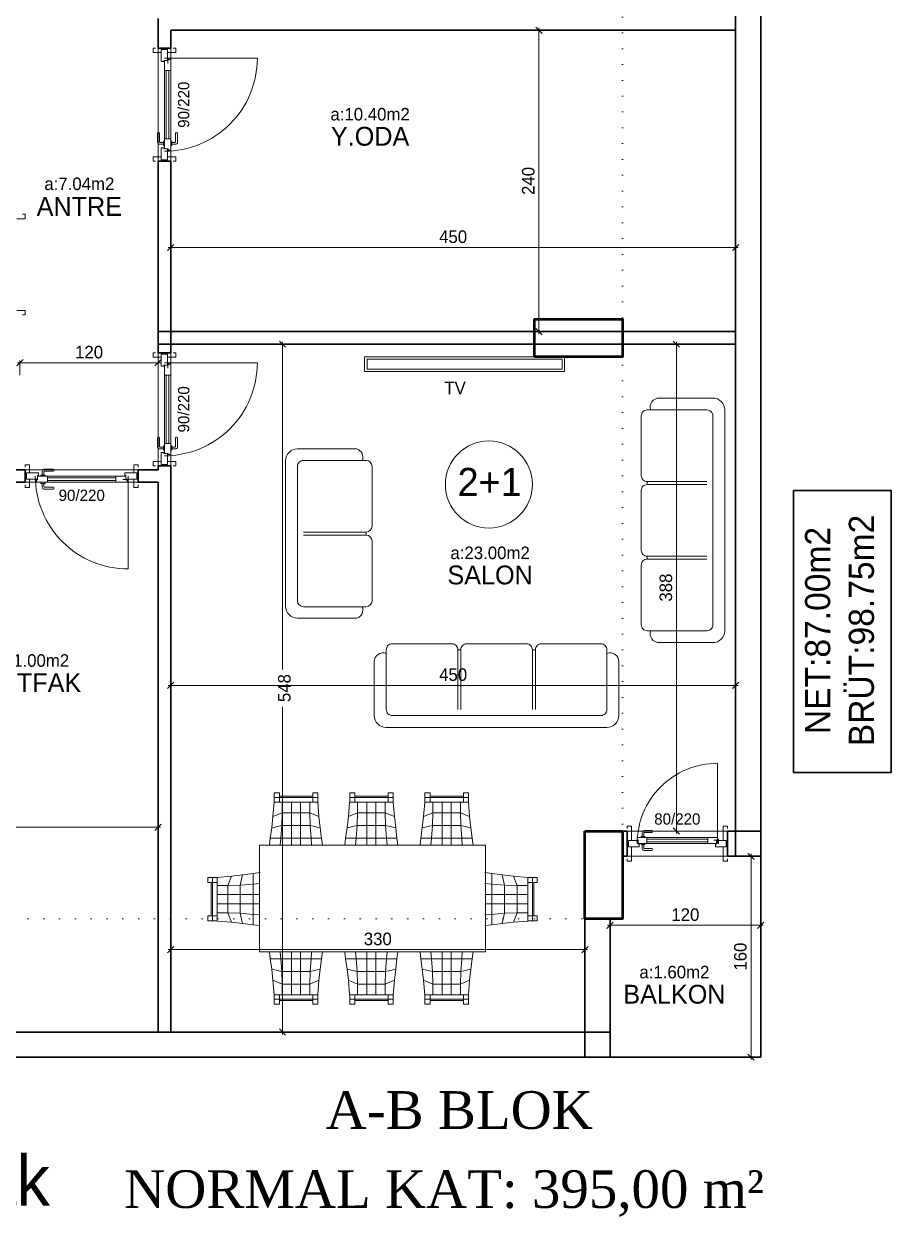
# Model space of a CAD drawing. Header units: centimetres. Extents: x 562865 to 1310255, y -148070 to 32737.
# Drawn here: x 592574 to 593265, y -18268 to -17315 of the extents above; entities that cross this region are included whole.
import ezdxf
from ezdxf.enums import TextEntityAlignment as Align

# ---------------------------------------------------------------- set-up
doc = ezdxf.new("R2010")
doc.units = ezdxf.units.CM
doc.header["$LTSCALE"] = 2.5
doc.linetypes.add('DOT', pattern=[0.25, 0, -0.25])
doc.layers.get('0').update_dxf_attribs({"color": 86})
for name, color, linetype, lineweight in [('ADAKENARI', 18, 'Continuous', 5), ('DUVAR', 4, 'Continuous', 30), ('duvar-kesim', 7, 'Continuous', 0), ('GÖRÜNÜŞLER', 96, 'Continuous', 25), ('iç ölçü', 106, 'Continuous', 18), ('kapi', 9, 'Continuous', 0), ('kolon', 1, 'Continuous', 53), ('Z_YOL_ADI', 7, 'Continuous', 0)]:
    doc.layers.add(name, color=color, linetype=linetype, lineweight=lineweight)
for name, color, linetype in [('alan', 7, 'Continuous'), ('kapi-yazi', 7, 'Continuous'), ('mahal', 7, 'Continuous')]:
    doc.layers.add(name, color=color, linetype=linetype)
doc.styles.add('autodim', font='times.ttf')
doc.styles.add('PINAR', font='comic.ttf')
doc.dimstyles.new('TEMİZ ÖLÇÜ', dxfattribs={"dimtxt": 10, "dimasz": 5, "dimexe": 1.8, "dimexo": 0.625, "dimgap": 3, "dimtad": 1, "dimdec": 0, "dimrnd": 0.5, "dimzin": 1, "dimdsep": 46, "dimtxsty": 'PINAR', "dimblk": 'OBLIQUE', "dimcen": 0.9, "dimdle": 2, "dimclrd": 256, "dimclre": 256, "dimclrt": 7, "dimadec": 0, "dimazin": 0, "dimtfac": 1, "dimtdec": 0, "dimtofl": 0, "dimtmove": 2, "dimatfit": 2, "dimfxl": 10, "dimfxlon": 1, "dimlwd": -1, "dimlwe": -1, "dimarcsym": 0})

# ---------------------------------------------------------------- blocks, each defined once
blk = doc.blocks.new('_Oblique')
at = {"color": 0, "linetype": 'ByBlock', "lineweight": -2}
blk.add_line((-0.5, -0.5), (0.5, 0.5), dxfattribs=at)
blk = doc.blocks.new('*D757')
at = {"layer": 'Defpoints', "color": 0}
for p in [(592681.11, -17583.05), (592681.11, -17584.75), (592571.11, -17613.05)]:
    blk.add_point(p, dxfattribs=at)
at = {"layer": 'iç ölçü'}
for p, q in [((592569.11, -17584.75), (592683.11, -17584.75)), ((592571.11, -17594.75), (592571.11, -17582.95)), ((592681.11, -17583.67), (592681.11, -17586.55))]:
    blk.add_line(p, q, dxfattribs=at)
at = {"layer": 'iç ölçü', "linetype": 'ByBlock', "xscale": 5, "yscale": 5, "zscale": 5, "rotation": 180}
blk.add_blockref('_Oblique', (592571.11, -17584.75), dxfattribs=at)
at = {"layer": 'iç ölçü', "linetype": 'ByBlock', "xscale": 5, "yscale": 5, "zscale": 5}
blk.add_blockref('_Oblique', (592681.11, -17584.75), dxfattribs=at)
at = {"layer": 'iç ölçü', "color": 7, "insert": (592626.11, -17576.34), "char_height": 10, "attachment_point": 5, "style": 'PINAR'}
blk.add_mtext('120', dxfattribs=at)
blk = doc.blocks.new('*D735')
at = {"layer": 'Defpoints', "color": 0}
for p in [(592960.5, -17319.97), (592984.31, -17319.97), (592960.5, -17559.97)]:
    blk.add_point(p, dxfattribs=at)
at = {"layer": 'iç ölçü'}
for p, q in [((592974.31, -17319.97), (592986.11, -17319.97)), ((592984.31, -17561.97), (592984.31, -17317.97)), ((592974.31, -17559.97), (592986.11, -17559.97))]:
    blk.add_line(p, q, dxfattribs=at)
at = {"layer": 'iç ölçü', "linetype": 'ByBlock', "xscale": 5, "yscale": 5, "zscale": 5}
for p, rotation in [((592984.31, -17319.97), 90), ((592984.31, -17559.97), 270)]:
    blk.add_blockref('_Oblique', p, dxfattribs=dict(at, rotation=rotation))
at = {"layer": 'iç ölçü', "color": 7, "insert": (592975.9, -17439.97), "char_height": 10, "attachment_point": 5, "rotation": 90, "style": 'PINAR'}
blk.add_mtext('240', dxfattribs=at)
blk = doc.blocks.new('*D736')
at = {"layer": 'Defpoints', "color": 0}
for p in [(593140.93, -17492.96), (592691.11, -17515.71), (593140.93, -17515.71)]:
    blk.add_point(p, dxfattribs=at)
at = {"layer": 'iç ölçü'}
for p, q in [((592691.11, -17502.96), (592691.11, -17491.16)), ((593140.93, -17502.96), (593140.93, -17491.16)), ((592689.11, -17492.96), (593142.93, -17492.96))]:
    blk.add_line(p, q, dxfattribs=at)
at = {"layer": 'iç ölçü', "linetype": 'ByBlock', "xscale": 5, "yscale": 5, "zscale": 5, "rotation": 180}
blk.add_blockref('_Oblique', (592691.11, -17492.96), dxfattribs=at)
at = {"layer": 'iç ölçü', "linetype": 'ByBlock', "xscale": 5, "yscale": 5, "zscale": 5}
blk.add_blockref('_Oblique', (593140.93, -17492.96), dxfattribs=at)
at = {"layer": 'iç ölçü', "color": 7, "insert": (592916.02, -17484.47), "char_height": 10, "attachment_point": 5, "style": 'PINAR'}
blk.add_mtext('450', dxfattribs=at)
blk = doc.blocks.new('fm-door1')
at = {"linetype": 'Continuous'}
for p, q in [((0, 25), (0, -25)), ((100, 25), (0, 25)), ((79.7, 31.8), (79.7, -0.3)), ((84, 27.6), (127.8, 27.6)), ((90, 50), (910, 50)), ((90, 50), (90, 30)), ((100, 30), (90, 30)), ((100, 30), (100, -5)), ((100, 30), (100, -5)), ((100, 0), (900, 0)), ((190, 50), (190, 0)), ((810, 50), (810, 0)), ((910, 30), (900, 30)), ((900, 30), (900, -5)), ((900, 25), (1000, 25)), ((910, 50), (910, 30)), ((1000, 25), (1000, -25)), ((110, -25), (0, -25)), ((100, -5), (110, -5)), ((110, -5), (100, -5)), ((110, -5), (110, -25)), ((110, -25), (110, -5)), ((890, -25), (890, -5)), ((890, -5), (900, -5)), ((890, -25), (1000, -25))]:
    blk.add_line(p, q, dxfattribs=at)
at = {"color": 8, "linetype": 'Continuous'}
for p, q in [((190, 35), (810, 35)), ((190, 15), (810, 15))]:
    blk.add_line(p, q, dxfattribs=at)
at = {"linetype": 'Continuous'}
for points in [[(857.6, 58.1), (857.6, 88.9, 0.414214), (842.4, 104.1), (758.6, 104.1, 1), (758.6, 88.9), (834.8, 88.9, -0.414214), (842.4, 81.3), (842.4, 58.1)], [(857.6, -8.1), (857.6, -38.9, -0.414214), (842.4, -54.1), (758.6, -54.1, -1), (758.6, -38.9), (834.8, -38.9, 0.414214), (842.4, -31.3), (842.4, -8.1)]]:
    blk.add_lwpolyline(points, format="xyb", dxfattribs=at)
for points in [[(869, 50), (869, 58.1), (831, 58.1), (831, 50)], [(869, 0), (869, -8.1), (831, -8.1), (831, 0)]]:
    blk.add_lwpolyline(points, dxfattribs=at)
blk.add_circle((84, 31.8), 4.26, dxfattribs=at)
blk = doc.blocks.new('*D758')
at = {"layer": 'Defpoints', "color": 0}
for p in [(592691.11, -18052.02), (592691.11, -18067.98), (593020.93, -18067.98)]:
    blk.add_point(p, dxfattribs=at)
at = {"layer": 'iç ölçü'}
for p, q in [((593022.93, -18052.02), (592689.11, -18052.02)), ((592691.11, -18062.02), (592691.11, -18050.22)), ((593020.93, -18062.02), (593020.93, -18050.22))]:
    blk.add_line(p, q, dxfattribs=at)
at = {"layer": 'iç ölçü', "linetype": 'ByBlock', "xscale": 5, "yscale": 5, "zscale": 5, "rotation": 180}
blk.add_blockref('_Oblique', (592691.11, -18052.02), dxfattribs=at)
at = {"layer": 'iç ölçü', "linetype": 'ByBlock', "xscale": 5, "yscale": 5, "zscale": 5}
blk.add_blockref('_Oblique', (593020.93, -18052.02), dxfattribs=at)
at = {"layer": 'iç ölçü', "color": 7, "insert": (592856.02, -18043.61), "char_height": 10, "attachment_point": 5, "style": 'PINAR'}
blk.add_mtext('330', dxfattribs=at)
blk = doc.blocks.new('*D738')
at = {"layer": 'Defpoints', "color": 0}
for p in [(593140.93, -17841.63), (592691.11, -17869.58), (593140.93, -17869.58)]:
    blk.add_point(p, dxfattribs=at)
at = {"layer": 'iç ölçü'}
for p, q in [((592689.11, -17841.63), (593142.93, -17841.63)), ((592691.11, -17851.63), (592691.11, -17839.83)), ((593140.93, -17851.63), (593140.93, -17839.83))]:
    blk.add_line(p, q, dxfattribs=at)
at = {"layer": 'iç ölçü', "linetype": 'ByBlock', "xscale": 5, "yscale": 5, "zscale": 5, "rotation": 180}
blk.add_blockref('_Oblique', (592691.11, -17841.63), dxfattribs=at)
at = {"layer": 'iç ölçü', "linetype": 'ByBlock', "xscale": 5, "yscale": 5, "zscale": 5}
blk.add_blockref('_Oblique', (593140.93, -17841.63), dxfattribs=at)
at = {"layer": 'iç ölçü', "color": 7, "insert": (592916.02, -17833.14), "char_height": 10, "attachment_point": 5, "style": 'PINAR'}
blk.add_mtext('450', dxfattribs=at)
blk = doc.blocks.new('*D739')
at = {"layer": 'Defpoints', "color": 0}
for p in [(592779.08, -17569.97), (592780.16, -17569.97), (592780.8, -18117.68)]:
    blk.add_point(p, dxfattribs=at)
at = {"layer": 'iç ölçü'}
for p, q in [((592780.16, -17567.97), (592780.16, -17828.98)), ((592779.71, -17569.97), (592781.96, -17569.97)), ((592780.16, -18119.68), (592780.16, -17858.66)), ((592780.18, -18117.68), (592778.36, -18117.68))]:
    blk.add_line(p, q, dxfattribs=at)
at = {"layer": 'iç ölçü', "linetype": 'ByBlock', "xscale": 5, "yscale": 5, "zscale": 5}
for p, rotation in [((592780.16, -17569.97), 90), ((592780.16, -18117.68), 270)]:
    blk.add_blockref('_Oblique', p, dxfattribs=dict(at, rotation=rotation))
at = {"layer": 'iç ölçü', "color": 7, "insert": (592781.67, -17843.82), "char_height": 10, "attachment_point": 5, "rotation": 90, "style": 'PINAR'}
blk.add_mtext('548', dxfattribs=at)
blk = doc.blocks.new('*D740')
at = {"layer": 'Defpoints', "color": 0}
for p in [(593085.93, -17569.97), (593093.8, -17569.97), (593085.93, -17957.68)]:
    blk.add_point(p, dxfattribs=at)
at = {"layer": 'iç ölçü'}
for p, q in [((593093.8, -17959.68), (593093.8, -17567.97)), ((593086.55, -17569.97), (593095.6, -17569.97)), ((593086.55, -17957.68), (593095.6, -17957.68))]:
    blk.add_line(p, q, dxfattribs=at)
at = {"layer": 'iç ölçü', "linetype": 'ByBlock', "xscale": 5, "yscale": 5, "zscale": 5}
for p, rotation in [((593093.8, -17569.97), 90), ((593093.8, -17957.68), 270)]:
    blk.add_blockref('_Oblique', p, dxfattribs=dict(at, rotation=rotation))
at = {"layer": 'iç ölçü', "color": 7, "insert": (593085.44, -17763.82), "char_height": 10, "attachment_point": 5, "rotation": 90, "style": 'PINAR'}
blk.add_mtext('388', dxfattribs=at)
blk = doc.blocks.new('*D742')
at = {"layer": 'Defpoints', "color": 0}
for p in [(592431.11, -17934.15), (592681.11, -17934.15), (592681.11, -17954.58)]:
    blk.add_point(p, dxfattribs=at)
at = {"layer": 'iç ölçü'}
for p, q in [((592431.11, -17944.58), (592431.11, -17956.38)), ((592681.11, -17944.58), (592681.11, -17956.38)), ((592429.11, -17954.58), (592683.11, -17954.58))]:
    blk.add_line(p, q, dxfattribs=at)
at = {"layer": 'iç ölçü', "linetype": 'ByBlock', "xscale": 5, "yscale": 5, "zscale": 5, "rotation": 180}
blk.add_blockref('_Oblique', (592431.11, -17954.58), dxfattribs=at)
at = {"layer": 'iç ölçü', "linetype": 'ByBlock', "xscale": 5, "yscale": 5, "zscale": 5}
blk.add_blockref('_Oblique', (592681.11, -17954.58), dxfattribs=at)
at = {"layer": 'iç ölçü', "color": 7, "insert": (592556.11, -17946.11), "char_height": 10, "attachment_point": 5, "style": 'PINAR'}
blk.add_mtext('250', dxfattribs=at)
blk = doc.blocks.new('Table-1')
at = {"color": 33}
for p, q in [((-76.91, 74.89), (-76.91, 82.32)), ((-72.9, 82.32), (-76.91, 82.32)), ((-76.91, 78.51), (-42.33, 78.51)), ((-72.9, 82.32), (-72.9, 74.89)), ((-46.34, 79.56), (-72.9, 79.56)), ((-46.34, 74.89), (-46.34, 82.32)), ((-46.34, 82.32), (-42.33, 82.32)), ((-42.33, 82.32), (-42.33, 74.89)), ((-16.89, 74.89), (-16.89, 82.32)), ((-12.88, 82.32), (-16.89, 82.32)), ((-16.89, 78.51), (17.69, 78.51)), ((-12.88, 82.32), (-12.88, 74.89)), ((13.68, 79.56), (-12.88, 79.56)), ((13.68, 74.89), (13.68, 82.32)), ((13.68, 82.32), (17.69, 82.32)), ((17.69, 82.32), (17.69, 74.89)), ((43.07, 74.89), (43.07, 82.32)), ((47.08, 82.32), (43.07, 82.32)), ((43.07, 78.51), (77.64, 78.51)), ((47.08, 82.32), (47.08, 74.89)), ((73.63, 79.56), (47.08, 79.56)), ((73.63, 74.89), (73.63, 82.32)), ((73.63, 82.32), (77.64, 82.32)), ((77.64, 82.32), (77.64, 74.89)), ((-42.26, 74.89), (-77.04, 74.89)), ((17.76, 74.89), (-17.02, 74.89)), ((77.71, 74.89), (42.93, 74.89)), ((-129.96, 16.12), (-122.53, 16.12)), ((-129.96, 12.11), (-129.96, 16.12)), ((-122.53, 12.11), (-129.96, 12.11)), ((-127.2, 12.11), (-127.2, -14.45)), ((-126.14, -18.46), (-126.14, 16.12)), ((-122.53, 16.19), (-122.53, -18.59)), ((125.04, 16.19), (125.04, -18.59)), ((132.47, 16.12), (125.04, 16.12)), ((125.04, 12.11), (132.47, 12.11)), ((128.66, -18.46), (128.66, 16.12)), ((129.71, 12.11), (129.71, -14.45)), ((132.47, 12.11), (132.47, 16.12)), ((-129.96, -14.45), (-122.53, -14.45)), ((-129.96, -14.45), (-129.96, -18.46)), ((-122.53, -18.46), (-129.96, -18.46)), ((132.47, -14.45), (125.04, -14.45)), ((125.04, -18.46), (132.47, -18.46)), ((132.47, -14.45), (132.47, -18.46)), ((-42.26, -78.48), (-77.04, -78.48)), ((-76.91, -78.48), (-76.91, -85.9)), ((-76.91, -82.09), (-42.33, -82.09)), ((-72.9, -85.9), (-72.9, -78.48)), ((-46.34, -83.14), (-72.9, -83.14)), ((-46.34, -78.48), (-46.34, -85.9)), ((-42.33, -85.9), (-42.33, -78.48)), ((17.76, -78.48), (-17.02, -78.48)), ((-16.89, -78.48), (-16.89, -85.9)), ((-16.89, -82.09), (17.69, -82.09)), ((-12.88, -85.9), (-12.88, -78.48)), ((13.68, -83.14), (-12.88, -83.14)), ((13.68, -78.48), (13.68, -85.9)), ((17.69, -85.9), (17.69, -78.48)), ((77.71, -78.48), (42.93, -78.48)), ((43.07, -78.48), (43.07, -85.9)), ((43.07, -82.09), (77.64, -82.09)), ((47.08, -85.9), (47.08, -78.48)), ((73.63, -83.14), (47.08, -83.14)), ((73.63, -78.48), (73.63, -85.9)), ((77.64, -85.9), (77.64, -78.48)), ((-72.9, -85.9), (-76.91, -85.9)), ((-46.34, -85.9), (-42.33, -85.9)), ((-12.88, -85.9), (-16.89, -85.9)), ((13.68, -85.9), (17.69, -85.9)), ((47.08, -85.9), (43.07, -85.9)), ((73.63, -85.9), (77.64, -85.9))]:
    blk.add_line(p, q, dxfattribs=at)
for p, q in [((-77.04, 74.89), (-77.96, 63.39)), ((-70.66, 66.35), (-70.66, 74.89)), ((-63.3, 74.89), (-63.3, 40.71)), ((-56, 40.71), (-56, 74.89)), ((-48.7, 74.89), (-48.7, 66.35)), ((-41.34, 63.39), (-42.26, 74.89)), ((-17.02, 74.89), (-17.94, 63.39)), ((-10.64, 66.35), (-10.64, 74.89)), ((-3.28, 74.89), (-3.28, 40.71)), ((4.02, 40.71), (4.02, 74.89)), ((11.31, 74.89), (11.31, 66.35)), ((18.68, 63.39), (17.76, 74.89)), ((42.93, 74.89), (42.01, 63.39)), ((49.31, 66.35), (49.31, 74.89)), ((56.67, 74.89), (56.67, 40.71)), ((63.97, 40.71), (63.97, 74.89)), ((71.27, 74.89), (71.27, 66.35)), ((78.63, 63.39), (77.71, 74.89)), ((-79.01, 54.51), (-77.96, 63.39)), ((-77.96, 63.39), (-70.66, 66.35)), ((-70.86, 56.35), (-70.66, 66.35)), ((-70.66, 66.35), (-48.7, 66.35)), ((-48.44, 56.35), (-48.7, 66.35)), ((-48.7, 66.35), (-41.34, 63.39)), ((-40.29, 54.51), (-41.34, 63.39)), ((-18.99, 54.51), (-17.94, 63.39)), ((-17.94, 63.39), (-10.64, 66.35)), ((-10.84, 56.35), (-10.64, 66.35)), ((-10.64, 66.35), (11.31, 66.35)), ((11.58, 56.35), (11.31, 66.35)), ((11.31, 66.35), (18.68, 63.39)), ((19.73, 54.51), (18.68, 63.39)), ((40.96, 54.51), (42.01, 63.39)), ((42.01, 63.39), (49.31, 66.35)), ((49.11, 56.35), (49.31, 66.35)), ((49.31, 66.35), (71.27, 66.35)), ((71.53, 56.35), (71.27, 66.35)), ((71.27, 66.35), (78.63, 63.39)), ((79.68, 54.51), (78.63, 63.39)), ((-80.13, 46.16), (-79.01, 54.51)), ((-79.01, 54.51), (-70.86, 56.35)), ((-70.86, 56.35), (-71.71, 46.16)), ((-48.44, 56.35), (-70.86, 56.35)), ((-48.44, 56.35), (-47.59, 46.16)), ((-40.29, 54.51), (-48.44, 56.35)), ((-39.24, 46.16), (-40.29, 54.51)), ((-20.11, 46.16), (-18.99, 54.51)), ((-18.99, 54.51), (-10.84, 56.35)), ((-10.84, 56.35), (-11.69, 46.16)), ((11.58, 56.35), (-10.84, 56.35)), ((19.73, 54.51), (11.58, 56.35)), ((11.58, 56.35), (12.43, 46.16)), ((20.78, 46.16), (19.73, 54.51)), ((39.85, 46.16), (40.96, 54.51)), ((40.96, 54.51), (49.11, 56.35)), ((49.11, 56.35), (48.26, 46.16)), ((71.53, 56.35), (49.11, 56.35)), ((79.68, 54.51), (71.53, 56.35)), ((71.53, 56.35), (72.39, 46.16)), ((80.73, 46.16), (79.68, 54.51)), ((-88.74, 40.71), (91.25, 40.71)), ((-88.74, -44.29), (-88.74, 40.71)), ((-80.79, 40.64), (-80.13, 46.16)), ((-39.24, 46.16), (-80.13, 46.16)), ((-71.71, 46.16), (-72.24, 40.71)), ((-47.59, 46.16), (-47.19, 40.71)), ((-38.65, 40.71), (-39.24, 46.16)), ((-20.77, 40.64), (-20.11, 46.16)), ((20.78, 46.16), (-20.11, 46.16)), ((-11.69, 46.16), (-12.22, 40.71)), ((12.43, 46.16), (12.83, 40.71)), ((21.37, 40.71), (20.78, 46.16)), ((39.19, 40.64), (39.85, 46.16)), ((80.73, 46.16), (39.85, 46.16)), ((48.26, 46.16), (47.73, 40.71)), ((72.39, 46.16), (72.78, 40.71)), ((81.33, 40.71), (80.73, 46.16)), ((91.25, 40.71), (91.25, -44.29)), ((-93.8, 19.21), (-102.15, 18.16)), ((-88.35, 19.8), (-93.8, 19.21)), ((-93.8, 19.21), (-93.8, -21.68)), ((90.86, 19.8), (96.31, 19.21)), ((96.31, 19.21), (96.31, -21.68)), ((96.31, 19.21), (104.66, 18.16)), ((-111.02, 17.11), (-122.53, 16.19)), ((-122.53, 9.74), (-113.98, 9.74)), ((-113.98, 9.74), (-111.02, 17.11)), ((-103.99, 10.01), (-113.98, 9.74)), ((-113.98, -12.21), (-113.98, 9.74)), ((-102.15, 18.16), (-111.02, 17.11)), ((-102.15, 18.16), (-103.99, 10.01)), ((-103.99, 10.01), (-93.8, 10.86)), ((-103.99, 10.01), (-103.99, -12.41)), ((-93.8, 10.86), (-88.35, 11.26)), ((96.31, 10.86), (90.86, 11.26)), ((106.5, 10.01), (96.31, 10.86)), ((104.66, 18.16), (113.54, 17.11)), ((104.66, 18.16), (106.5, 10.01)), ((106.5, 10.01), (106.5, -12.41)), ((106.5, 10.01), (116.5, 9.74)), ((116.5, 9.74), (113.54, 17.11)), ((113.54, 17.11), (125.04, 16.19)), ((116.5, -12.21), (116.5, 9.74)), ((125.04, 9.74), (116.5, 9.74)), ((-88.35, 2.45), (-122.53, 2.45)), ((90.86, 2.45), (125.04, 2.45)), ((-122.53, -4.85), (-88.35, -4.85)), ((125.04, -4.85), (90.86, -4.85)), ((-113.98, -12.21), (-122.53, -12.21)), ((-122.53, -18.59), (-111.02, -19.51)), ((-103.99, -12.41), (-113.98, -12.21)), ((-111.02, -19.51), (-113.98, -12.21)), ((-102.15, -20.56), (-103.99, -12.41)), ((-103.99, -12.41), (-93.8, -13.26)), ((-93.8, -13.26), (-88.35, -13.79)), ((96.31, -13.26), (90.86, -13.79)), ((106.5, -12.41), (96.31, -13.26)), ((104.66, -20.56), (106.5, -12.41)), ((106.5, -12.41), (116.5, -12.21)), ((113.54, -19.51), (116.5, -12.21)), ((125.04, -18.59), (113.54, -19.51)), ((116.5, -12.21), (125.04, -12.21)), ((-102.15, -20.56), (-111.02, -19.51)), ((-93.8, -21.68), (-102.15, -20.56)), ((-88.28, -22.34), (-93.8, -21.68)), ((90.79, -22.34), (96.31, -21.68)), ((96.31, -21.68), (104.66, -20.56)), ((104.66, -20.56), (113.54, -19.51)), ((91.25, -44.29), (-88.74, -44.29)), ((-80.79, -44.23), (-80.13, -49.75)), ((-71.71, -49.75), (-72.24, -44.29)), ((-63.3, -78.48), (-63.3, -44.29)), ((-56, -44.29), (-56, -78.48)), ((-47.59, -49.75), (-47.19, -44.29)), ((-38.65, -44.29), (-39.24, -49.75)), ((-20.77, -44.23), (-20.11, -49.75)), ((-11.69, -49.75), (-12.22, -44.29)), ((-3.28, -78.48), (-3.28, -44.29)), ((4.02, -44.29), (4.02, -78.48)), ((12.43, -49.75), (12.83, -44.29)), ((21.37, -44.29), (20.78, -49.75)), ((39.19, -44.23), (39.85, -49.75)), ((48.26, -49.75), (47.73, -44.29)), ((56.67, -78.48), (56.67, -44.29)), ((63.97, -44.29), (63.97, -78.48)), ((72.39, -49.75), (72.78, -44.29)), ((81.33, -44.29), (80.73, -49.75)), ((-39.24, -49.75), (-80.13, -49.75)), ((-80.13, -49.75), (-79.01, -58.1)), ((-70.86, -59.94), (-71.71, -49.75)), ((-48.44, -59.94), (-47.59, -49.75)), ((-39.24, -49.75), (-40.29, -58.1)), ((20.78, -49.75), (-20.11, -49.75)), ((-20.11, -49.75), (-18.99, -58.1)), ((-10.84, -59.94), (-11.69, -49.75)), ((11.58, -59.94), (12.43, -49.75)), ((20.78, -49.75), (19.73, -58.1)), ((80.73, -49.75), (39.85, -49.75)), ((39.85, -49.75), (40.96, -58.1)), ((49.11, -59.94), (48.26, -49.75)), ((71.53, -59.94), (72.39, -49.75)), ((80.73, -49.75), (79.68, -58.1)), ((-79.01, -58.1), (-77.96, -66.97)), ((-79.01, -58.1), (-70.86, -59.94)), ((-48.44, -59.94), (-70.86, -59.94)), ((-70.86, -59.94), (-70.66, -69.93)), ((-48.44, -59.94), (-48.7, -69.93)), ((-40.29, -58.1), (-48.44, -59.94)), ((-40.29, -58.1), (-41.34, -66.97)), ((-18.99, -58.1), (-10.84, -59.94)), ((-18.99, -58.1), (-17.94, -66.97)), ((-10.84, -59.94), (-10.64, -69.93)), ((11.58, -59.94), (-10.84, -59.94)), ((11.58, -59.94), (11.31, -69.93)), ((19.73, -58.1), (11.58, -59.94)), ((19.73, -58.1), (18.68, -66.97)), ((40.96, -58.1), (42.01, -66.97)), ((40.96, -58.1), (49.11, -59.94)), ((49.11, -59.94), (49.31, -69.93)), ((71.53, -59.94), (49.11, -59.94)), ((71.53, -59.94), (71.27, -69.93)), ((79.68, -58.1), (71.53, -59.94)), ((79.68, -58.1), (78.63, -66.97)), ((-77.04, -78.48), (-77.96, -66.97)), ((-77.96, -66.97), (-70.66, -69.93)), ((-70.66, -69.93), (-48.7, -69.93)), ((-70.66, -69.93), (-70.66, -78.48)), ((-48.7, -69.93), (-41.34, -66.97)), ((-48.7, -78.48), (-48.7, -69.93)), ((-41.34, -66.97), (-42.26, -78.48)), ((-17.94, -66.97), (-10.64, -69.93)), ((-17.02, -78.48), (-17.94, -66.97)), ((-10.64, -69.93), (11.31, -69.93)), ((-10.64, -69.93), (-10.64, -78.48)), ((11.31, -69.93), (18.68, -66.97)), ((11.31, -78.48), (11.31, -69.93)), ((18.68, -66.97), (17.76, -78.48)), ((42.01, -66.97), (49.31, -69.93)), ((42.93, -78.48), (42.01, -66.97)), ((49.31, -69.93), (71.27, -69.93)), ((49.31, -69.93), (49.31, -78.48)), ((71.27, -69.93), (78.63, -66.97)), ((71.27, -78.48), (71.27, -69.93)), ((78.63, -66.97), (77.71, -78.48))]:
    blk.add_line(p, q)
blk = doc.blocks.new('A$C0B7031CD')
at = {"color": 33}
for p, q in [((9.5, 194.75), (52.25, 194.75)), ((0, 9.5), (0, 185.25)), ((52.25, 0), (9.5, 0))]:
    blk.add_line(p, q, dxfattribs=at)
for p, q in [((14.25, 185.25), (61.75, 185.25)), ((9.5, 14.25), (9.5, 180.5)), ((66.5, 180.5), (66.5, 133)), ((61.75, 128.25), (14.25, 128.25)), ((14.25, 125.88), (61.75, 125.88)), ((61.75, 128.25), (61.75, 125.88)), ((66.5, 121.13), (66.5, 73.63)), ((61.75, 68.88), (14.25, 68.88)), ((61.75, 68.88), (61.75, 66.5)), ((9.5, 14.25), (9.5, 61.75)), ((14.25, 66.5), (61.75, 66.5)), ((66.5, 61.75), (66.5, 14.25)), ((61.75, 9.5), (14.25, 9.5))]:
    blk.add_line(p, q)
for centre, radius, start, end in [((9.5, 185.25), 9.5, 89.99996, 180.00004), ((52.25, 187.63), 7.12, 340.52878, 90.00004), ((9.5, 9.5), 9.5, 179.99996, 270.00004), ((52.25, 7.13), 7.12, 269.99996, 19.47122)]:
    blk.add_arc(centre, radius, start, end, dxfattribs=at)
for centre, start, end in [((14.25, 180.5), 89.99996, 180.00004), ((61.75, 180.5), 359.99996, 90.00004), ((61.75, 133), 269.99996, 0.00004), ((61.75, 121.13), 359.99996, 90.00004), ((61.75, 73.63), 269.99996, 0.00004), ((61.75, 61.75), 359.99996, 90.00004), ((14.25, 14.25), 179.99996, 270.00004), ((61.75, 14.25), 269.99996, 0.00004)]:
    blk.add_arc(centre, 4.75, start, end)
blk = doc.blocks.new('A$C4E972EEC')
for p, q in [((61.31, 68.87), (13.81, 68.87)), ((73.31, 68.87), (120.81, 68.87)), ((9.06, 64.12), (9.06, 14.25)), ((66.06, 14.25), (66.06, 64.12)), ((66.06, 64.12), (68.56, 64.12)), ((68.56, 14.25), (68.56, 64.12)), ((125.56, 64.12), (125.56, 14.25)), ((13.81, 9.5), (120.81, 9.5))]:
    blk.add_line(p, q)
at = {"color": 33}
for p, q in [((0, 9.5), (0, 56.78)), ((134.75, 56.78), (134.75, 9.5)), ((125.25, 0), (9.5, 0))]:
    blk.add_line(p, q, dxfattribs=at)
for centre, start, end in [((13.81, 64.12), 90, 180), ((61.31, 64.12), 0, 90), ((73.31, 64.12), 90, 180), ((120.81, 64.12), 0, 90), ((13.81, 14.25), 180, 270), ((120.81, 14.25), 270, 0)]:
    blk.add_arc(centre, 4.75, start, end)
for centre, radius, start, end in [((6.54, 54.66), 6.87, 68.4384, 162.06054), ((128.1, 54.51), 7.03, 18.86544, 111.18075), ((9.5, 9.5), 9.5, 180, 270), ((125.25, 9.5), 9.5, 270, 0)]:
    blk.add_arc(centre, radius, start, end, dxfattribs=at)
blk = doc.blocks.new('*D752')
at = {"layer": 'Defpoints', "color": 0}
for p in [(593160.93, -18032.66), (593040.93, -18044.97), (593160.93, -18044.97)]:
    blk.add_point(p, dxfattribs=at)
at = {"layer": 'iç ölçü'}
for p, q in [((593038.93, -18032.66), (593162.93, -18032.66)), ((593040.93, -18042.66), (593040.93, -18030.86)), ((593160.93, -18042.66), (593160.93, -18030.86))]:
    blk.add_line(p, q, dxfattribs=at)
at = {"layer": 'iç ölçü', "linetype": 'ByBlock', "xscale": 5, "yscale": 5, "zscale": 5, "rotation": 180}
blk.add_blockref('_Oblique', (593040.93, -18032.66), dxfattribs=at)
at = {"layer": 'iç ölçü', "linetype": 'ByBlock', "xscale": 5, "yscale": 5, "zscale": 5}
blk.add_blockref('_Oblique', (593160.93, -18032.66), dxfattribs=at)
at = {"layer": 'iç ölçü', "color": 7, "insert": (593100.93, -18024.26), "char_height": 10, "attachment_point": 5, "style": 'PINAR'}
blk.add_mtext('120', dxfattribs=at)
blk = doc.blocks.new('*D753')
at = {"layer": 'Defpoints', "color": 0}
for p in [(593160.93, -17977.68), (593153.28, -18137.68), (593160.93, -18137.68)]:
    blk.add_point(p, dxfattribs=at)
at = {"layer": 'iç ölçü'}
for p, q in [((593160.3, -17977.68), (593151.48, -17977.68)), ((593153.28, -17975.68), (593153.28, -18139.68)), ((593160.3, -18137.68), (593151.48, -18137.68))]:
    blk.add_line(p, q, dxfattribs=at)
at = {"layer": 'iç ölçü', "linetype": 'ByBlock', "xscale": 5, "yscale": 5, "zscale": 5}
for p, rotation in [((593153.28, -17977.68), 90), ((593153.28, -18137.68), 270)]:
    blk.add_blockref('_Oblique', p, dxfattribs=dict(at, rotation=rotation))
at = {"layer": 'iç ölçü', "color": 7, "insert": (593144.76, -18057.68), "char_height": 10, "attachment_point": 5, "rotation": 90, "style": 'PINAR'}
blk.add_mtext('160', dxfattribs=at)

msp = doc.modelspace()

# ---------------------------------------------------------------- linework, layer by layer
at = {"layer": 'ADAKENARI', "color": 2, "linetype": 'DOT', "ltscale": 20}
msp.add_lwpolyline([(593050.93, -18027.68), (593050.93, -17049.97), (591796.28, -17049.97), (591796.28, -18027.68)], close=True, dxfattribs=at)
at = {"layer": 'DUVAR'}
for p, q in [((593140.93, -17290.14), (593140.93, -17977.68)), ((593160.93, -17290.14), (593160.93, -18137.68)), ((592681.11, -17310.66), (592681.11, -17334.29)), ((592691.11, -17319.97), (592691.11, -17334.29)), ((592691.11, -17319.97), (593140.93, -17319.97)), ((592681.11, -17334.29), (592691.11, -17334.29)), ((592681.11, -17424.29), (592681.11, -17576.84)), ((592681.11, -17424.29), (592691.11, -17424.29)), ((592691.11, -17424.29), (592691.11, -17576.84)), ((592681.11, -17559.97), (593140.93, -17559.97)), ((592681.11, -17569.97), (593140.93, -17569.97)), ((592681.11, -17576.84), (592691.11, -17576.84)), ((592431.11, -17669.97), (592575.28, -17669.97)), ((592575.28, -17669.97), (592575.28, -17679.97)), ((592665.28, -17669.97), (592681.11, -17669.97)), ((592665.28, -17669.97), (592665.28, -17679.97)), ((592681.11, -17666.84), (592681.11, -17669.97)), ((592681.11, -17666.84), (592691.11, -17666.84)), ((592691.11, -17666.84), (592691.11, -17679.97)), ((592431.11, -17679.97), (592575.28, -17679.97)), ((592665.28, -17679.97), (592681.11, -17679.97)), ((592681.11, -17679.97), (592681.11, -18117.68)), ((592691.11, -17679.97), (592691.11, -18117.68)), ((593050.93, -17957.68), (593054.53, -17957.68)), ((593054.53, -17977.68), (593054.53, -17957.68)), ((593134.53, -17957.68), (593160.93, -17957.68)), ((593134.53, -17977.68), (593134.53, -17957.68)), ((593050.93, -17977.68), (593054.53, -17977.68)), ((593134.53, -17977.68), (593160.93, -17977.68)), ((593020.93, -18027.68), (593020.93, -18137.68)), ((593040.93, -18027.68), (593040.93, -18137.68)), ((593040.93, -18117.68), (591826.28, -18117.68)), ((593160.93, -18137.68), (591686.28, -18137.68))]:
    msp.add_line(p, q, dxfattribs=at)
at = {"layer": 'duvar-kesim'}
for p, q in [((592681.11, -17334.29), (592681.11, -17424.29)), ((592691.11, -17334.29), (592691.11, -17424.29)), ((592681.11, -17576.84), (592681.11, -17666.84)), ((592691.11, -17576.84), (592691.11, -17666.84)), ((592665.28, -17669.97), (592575.28, -17669.97)), ((592665.28, -17679.97), (592575.28, -17679.97)), ((593134.53, -17957.68), (593054.53, -17957.68)), ((593134.53, -17977.68), (593054.53, -17977.68))]:
    msp.add_line(p, q, dxfattribs=at)
at = {"layer": 'GÖRÜNÜŞLER', "lineweight": 30}
msp.add_lwpolyline([(593187.16, -17911.12), (593187.16, -17686.54), (593264.73, -17686.54), (593264.73, -17911.12)], close=True, dxfattribs=at)
at = {"layer": 'iç ölçü'}
for points in [[(591686.28, -18137.68), (593160.93, -18137.68), (593160.93, -16939.97), (592728.61, -16939.97), (592728.61, -16259.97), (593160.93, -16259.97), (593160.93, -15062.25), (591686.28, -15062.25), (591686.28, -16259.97), (592118.61, -16259.97), (592118.61, -16939.97), (591686.28, -16939.97)], [(592845.45, -17591.73), (593004.8, -17591.73), (593004.8, -17579.97), (592845.45, -17579.97)], [(592847.45, -17589.73), (593002.8, -17589.73), (593002.8, -17581.97), (592847.45, -17581.97)]]:
    msp.add_lwpolyline(points, close=True, dxfattribs=at)
msp.add_circle((592944.47, -17681.69), 34.65, dxfattribs=at)
at = {"layer": 'kapi'}
for points in [[(592679.11, -17334.29), (592677.11, -17334.29), (592677.11, -17337.79), (592683.61, -17337.79)], [(592693.11, -17334.29), (592695.11, -17334.29), (592695.11, -17337.79), (592688.61, -17337.79)], [(592679.11, -17424.29), (592677.11, -17424.29), (592677.11, -17420.79), (592683.61, -17420.79)], [(592693.11, -17424.29), (592695.11, -17424.29), (592695.11, -17420.79), (592688.61, -17420.79)], [(592573.11, -17466.56), (592575.11, -17466.56), (592575.11, -17470.06), (592568.61, -17470.06)], [(592573.11, -17546.56), (592575.11, -17546.56), (592575.11, -17543.06), (592568.61, -17543.06)], [(592679.11, -17576.84), (592677.11, -17576.84), (592677.11, -17580.34), (592683.61, -17580.34)], [(592693.11, -17576.84), (592695.11, -17576.84), (592695.11, -17580.34), (592688.61, -17580.34)], [(592679.11, -17666.84), (592677.11, -17666.84), (592677.11, -17663.34), (592683.61, -17663.34)], [(592693.11, -17666.84), (592695.11, -17666.84), (592695.11, -17663.34), (592688.61, -17663.34)], [(592575.28, -17667.97), (592575.28, -17665.97), (592578.78, -17665.97), (592578.78, -17672.47)], [(592665.28, -17667.97), (592665.28, -17665.97), (592661.78, -17665.97), (592661.78, -17672.47)], [(592575.28, -17681.97), (592575.28, -17683.97), (592578.78, -17683.97), (592578.78, -17677.47)], [(592665.28, -17681.97), (592665.28, -17683.97), (592661.78, -17683.97), (592661.78, -17677.47)], [(593054.53, -17955.68), (593054.53, -17953.68), (593058.03, -17953.68), (593058.03, -17965.18)], [(593134.53, -17955.68), (593134.53, -17953.68), (593131.03, -17953.68), (593131.03, -17965.18)], [(593054.53, -17979.68), (593054.53, -17981.68), (593058.03, -17981.68), (593058.03, -17970.18)], [(593134.53, -17979.68), (593134.53, -17981.68), (593131.03, -17981.68), (593131.03, -17970.18)]]:
    msp.add_lwpolyline(points, dxfattribs=at)
for points in [[(592686.11, -17342.29), (592760.11, -17342.29, -0.414214), (592686.11, -17416.29, -0.414214)], [(592686.11, -17584.84), (592760.11, -17584.84, -0.414214), (592686.11, -17658.84, -0.414214)], [(592657.28, -17674.97), (592657.28, -17748.97, -0.414214), (592583.28, -17674.97, -0.414214)], [(593126.53, -17967.68), (593126.53, -17903.68, 0.414214), (593062.53, -17967.68, 0.414214)]]:
    msp.add_lwpolyline(points, format="xyb", dxfattribs=at)
at = {"layer": 'kolon'}
for points in [[(592980.93, -17579.97), (592980.93, -17549.97), (593050.93, -17549.97), (593050.93, -17579.97)], [(593020.93, -17957.68), (593050.93, -17957.68), (593050.93, -18027.68), (593020.93, -18027.68)]]:
    msp.add_lwpolyline(points, close=True, dxfattribs=at)

# ---------------------------------------------------------------- block references
at = {"layer": 'iç ölçü', "xscale": -1}
msp.add_blockref('A$C0B7031CD', (593132.31, -17807.62), dxfattribs=at)
for name, p, rotation in [('A$C4E972EEC', (592782.6, -17788.1), 270), ('A$C0B7031CD', (592853.25, -17875.1), 270), ('Table-1', (592850.53, -18013.11), 180)]:
    msp.add_blockref(name, p, dxfattribs=dict(at, rotation=rotation))
at = {"layer": 'kapi', "xscale": -0.08800000000337604, "yscale": -0.09999999999854481, "zscale": 0.08800000000000001, "rotation": 90}
for p in [(592686.11, -17335.29), (592686.11, -17577.84)]:
    msp.add_blockref('fm-door1', p, dxfattribs=at)
at = {"layer": 'kapi'}
for p, xscale, yscale, zscale in [((592664.28, -17674.97), -0.08800000000000001, -0.09999999999854481, 0.08800000000000001), ((593133.53, -17967.68), -0.07800000000000001, 0.09999999999854481, 0.07800000000000001)]:
    msp.add_blockref('fm-door1', p, dxfattribs=dict(at, xscale=xscale, yscale=yscale, zscale=zscale))

# ---------------------------------------------------------------- texts
at = {"layer": 'alan', "style": 'PINAR'}
for s, p in [('a:10.40m2', (592849.91, -17391.85)), ('a:7.04m2', (592618.37, -17447.25)), ('TV', (592917.55, -17609.79)), ('a:23.00m2', (592945.47, -17741.12)), ('a:11.00m2', (592578.68, -17826.85)), ('a:1.60m2', (593092.22, -18074.95))]:
    msp.add_text(s, height=10, dxfattribs=at).set_placement(p, align=Align.CENTER)
at = {"layer": 'alan', "lineweight": 90, "style": 'PINAR'}
for s, p in [('BRÜT:98.75m2', (593251.09, -17797.96)), ('NET:87.00m2', (593216.25, -17797.96))]:
    msp.add_text(s, height=20, rotation=90, dxfattribs=at).set_placement(p, align=Align.CENTER)
at = {"layer": 'kapi-yazi', "style": 'PINAR'}
for s, rotation, p in [('90/220', 90, (592701.45, -17379.29)), ('90/220', 90, (592701.45, -17621.84)), ('90/220', 360, (592620.28, -17690.31)), ('80/220', 360, (593094.53, -17948.05))]:
    msp.add_text(s, height=9, rotation=rotation, dxfattribs=at).set_placement(p, align=Align.MIDDLE_CENTER)
at = {"layer": 'mahal'}
for s, height, style, p in [('Y.ODA', 15, 'PINAR', (592849.91, -17411.92)), ('ANTRE', 15, 'PINAR', (592618.37, -17467.82)), ('2+1', 22.5, 'PINAR', (592945.08, -17690.97)), ('SALON', 15, 'PINAR', (592945.47, -17761.23)), ('MUTFAK', 15, 'PINAR', (592578.68, -17846.99)), ('BALKON', 15, 'PINAR', (593092.22, -18095.07)), ('A-B BLOK', 30, 'autodim', (592920.89, -18194.77)), ('NORMAL KAT: 395,00 m²', 30, 'autodim', (592908.8, -18257.74))]:
    msp.add_text(s, height=height, dxfattribs=dict(at, style=style)).set_placement(p, align=Align.CENTER)
at = {"layer": 'Z_YOL_ADI', "style": 'PINAR'}
msp.add_text('HAYDAR PAŞA Sokak', height=40, dxfattribs=at).set_placement((592050.92, -18255.88))

# ---------------------------------------------------------------- dimensions: what is measured, and where the dimension line sits
at = {"layer": 'iç ölçü'}
for base, p1, p2, picture, middle in [((592984.31, -17319.97), (592960.5, -17559.97), (592960.5, -17319.97), '*D735', (592975.9, -17439.97)), ((593093.8, -17569.97), (593085.93, -17957.68), (593085.93, -17569.97), '*D740', (593085.44, -17763.82)), ((593153.28, -18137.68), (593160.93, -17977.68), (593160.93, -18137.68), '*D753', (593144.76, -18057.68))]:
    dim = msp.add_linear_dim(base=base, p1=p1, p2=p2, angle=270, dimstyle='TEMİZ ÖLÇÜ', override={"dimarcsym": 1}, dxfattribs=at)
    dim.commit()
    dim.dimension.update_dxf_attribs({"geometry": picture, "text_midpoint": middle})
for base, p1, p2, picture, middle in [((593140.93, -17492.96), (592691.11, -17515.71), (593140.93, -17515.71), '*D736', (592916.02, -17484.47)), ((593140.93, -17841.63), (592691.11, -17869.58), (593140.93, -17869.58), '*D738', (592916.02, -17833.14)), ((593160.93, -18032.66), (593040.93, -18044.97), (593160.93, -18044.97), '*D752', (593100.93, -18024.26)), ((592691.11, -18052.02), (593020.93, -18067.98), (592691.11, -18067.98), '*D758', (592856.02, -18043.61))]:
    dim = msp.add_linear_dim(base=base, p1=p1, p2=p2, dimstyle='TEMİZ ÖLÇÜ', override={"dimarcsym": 1}, dxfattribs=at)
    dim.commit()
    dim.dimension.update_dxf_attribs({"geometry": picture, "text_midpoint": middle})
dim = msp.add_linear_dim(base=(592780.16, -17569.97), p1=(592780.8, -18117.68), p2=(592779.08, -17569.97), angle=270, dimstyle='TEMİZ ÖLÇÜ', override={"dimarcsym": 1}, dxfattribs=at)
dim.commit()
dim.dimension.update_dxf_attribs({"geometry": '*D739', "text_midpoint": (592781.67, -17843.82), "dimtype": 160})
for base, p1, p2, text, picture, middle in [((592681.11, -17584.75), (592571.11, -17613.05), (592681.11, -17583.05), '120', '*D757', (592626.11, -17576.34)), ((592681.11, -17954.58), (592431.11, -17934.15), (592681.11, -17934.15), '250', '*D742', (592556.11, -17946.11))]:
    dim = msp.add_linear_dim(base=base, p1=p1, p2=p2, text=text, dimstyle='TEMİZ ÖLÇÜ', override={"dimarcsym": 1}, dxfattribs=at)
    dim.commit()
    dim.dimension.update_dxf_attribs({"geometry": picture, "text_midpoint": middle})

doc.saveas('drawing.dxf')
